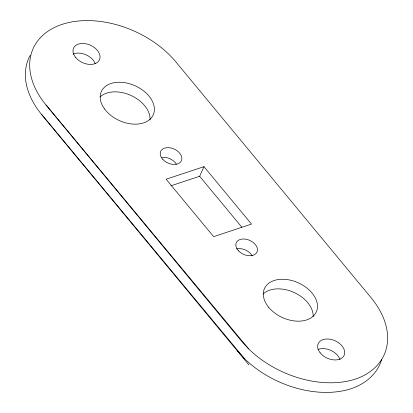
<?xml version="1.0" encoding="UTF-8"?>
<svg xmlns="http://www.w3.org/2000/svg" width="413" height="413" viewBox="0 0 413 413"><rect width="100%" height="100%" fill="white"/><g stroke="black" fill="none" stroke-linecap="round" stroke-linejoin="round"><path stroke-width="0.62" d="M170.946 185.793L199.655 176.274L203.976 166.661L251.522 224.094L213.645 236.654L166.098 179.221L203.976 166.661M248.734 348.975L241.786 341.448L46.06 105.026A85.331 57.319 24.2 0 1 62.058 24.393A85.331 57.319 24.2 0 1 175.917 61.965L371.06 297.685A86.353 58.006 24.2 0 1 355.645 379.02A85.434 57.386 24.2 0 1 248.734 348.975L46.06 105.026M237.465 351.055L244.413 358.582A85.434 57.386 24.2 0 0 351.324 388.633A86.353 58.006 24.2 0 0 381.695 359.325M30.211 55.373A85.331 57.319 24.2 0 0 41.739 114.638L244.413 358.582M199.655 176.274L241.873 227.269M41.739 114.638L248.91 364.885M263.029 294.077A28.445 19.106 24.2 0 1 293.875 292.378A28.445 19.106 24.2 0 1 313.173 316.544M161.891 157.379A11.378 7.641 24.2 0 1 176.428 164.266M72.982 54.124A14.223 9.556 24.2 0 1 95.238 63.752M100.065 96.926A28.445 19.106 24.2 0 1 131.164 95.537A28.445 19.106 24.2 0 1 150.048 119.935M236.597 248.879A11.378 7.641 24.2 0 1 252.204 255.89M317.948 349.512A14.223 9.556 24.2 0 1 340.002 359.604M162.929 159.526A11.378 7.641 24.2 0 0 181.328 160.91A11.378 7.641 24.2 0 0 168.886 147.694A11.378 7.641 24.2 0 0 162.929 159.526M268.656 307.267A28.445 19.106 24.2 0 0 315.279 313.792A28.445 19.106 24.2 0 0 287.272 279.591A28.445 19.106 24.2 0 0 268.656 307.267M238.286 250.577A11.378 7.641 24.2 0 0 256.803 252.477A11.378 7.641 24.2 0 0 244.873 239.055A11.378 7.641 24.2 0 0 238.286 250.577M75.687 57.515A14.223 9.556 24.2 0 0 98.986 60.696A14.223 9.556 24.2 0 0 84.892 43.623A14.223 9.556 24.2 0 0 75.687 57.515M104.499 108.887A28.445 19.106 24.2 0 0 151.385 117.829A28.445 19.106 24.2 0 0 126.011 82.874A28.445 19.106 24.2 0 0 104.499 108.887M320.096 352.733A14.223 9.556 24.2 0 0 343.471 356.465A14.223 9.556 24.2 0 0 329.972 339.212A14.223 9.556 24.2 0 0 320.096 352.733"/></g></svg>
